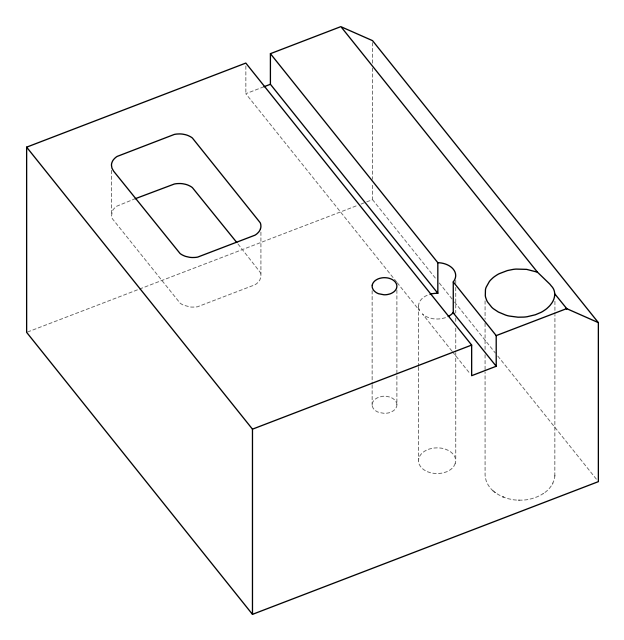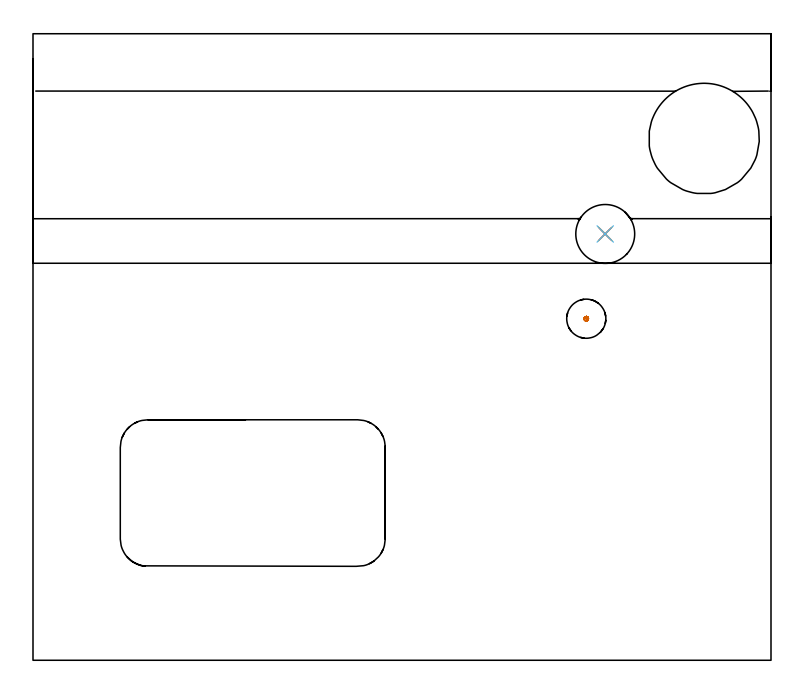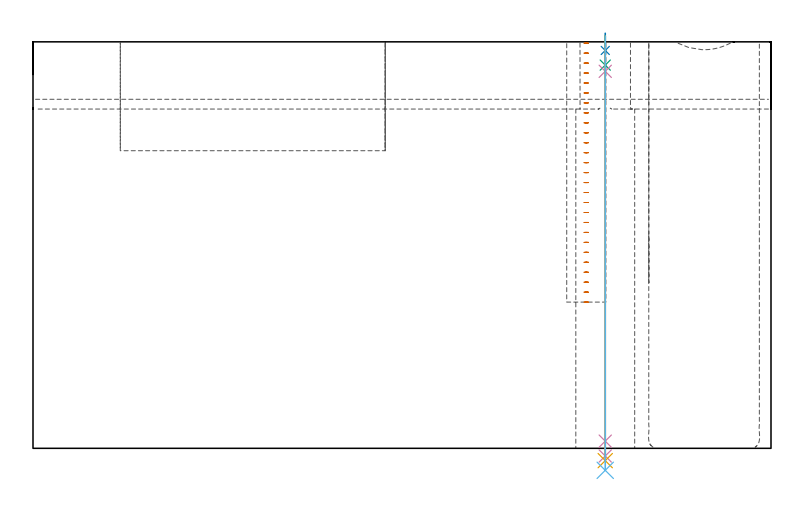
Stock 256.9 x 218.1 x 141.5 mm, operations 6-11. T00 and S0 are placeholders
(PLAN: 11 operations, 9 tool changes, 50.8 min)
(1 AREA_MILL | FG_CHAMFER_SURFACE | UGT0205_001 | 16.49 min | 51412 mm3)
(2 MILL_RECTANGULAR_POCKET | POCKET_RECTANGULAR_STRAIGHT | NXT0201_012 | Follow Part, ap 4, ae 75% | 8.26 min | 175224 mm3)
(3 MILL_RECTANGULAR_SLOT | SLOT_RECTANGULAR | NXT0201_011 | Follow Part, ap 3, ae 75% | 2.42 min | 22668 mm3)
(4 MILL_RECTANGULAR_SLOT_1 | SLOT_RECTANGULAR_1 | NXT0201_011 | Follow Part, ap 3, ae 75% | 6.94 min | 71359 mm3)
(5 MILL_THROUGH_HOLE_FROM_SOLID_MATERIAL | STEP1HOLE | NXT0201_007 | Circular | 13.91 min | 164214 mm3)
(6 MILL_BLIND_HOLE_FROM_SOLID_MATERIAL | STEP1POCKET | NXT0201_011 | Spiral | 0.83 min | 13168 mm3)
(7 SPOT_DRILL | STEP1HOLE_1 | NXT0321_9005460120000 | 0.05 min | 0 mm3)
(8 DRILL_BLIND_HOLE_INTO_CENTER | STEP1HOLE_1 | UGT0301_178 | 0.04 min | 0 mm3)
(9 GUN_DRILL_THROUGH_HOLE | STEP1HOLE_1 | UGT0307_001 | 0.63 min | 2303 mm3)
(10 SPADE_DRILL_TO_ENLARGE_THROUGH_HOLE | STEP1HOLE_1 | UGT0306_003 | 0.59 min | 12172 mm3)
(11 DRILL_TO_ENLARGE_THROUGH_HOLE | STEP1HOLE_1 | UGT0301_050 | 0.61 min | 25055 mm3)
(TOOL UGT0205_001 | Chamfer Mill 20 x 3 x 45 deg. | D20 FL50 Z2)
(TOOL NXT0201_012 | ENDMILL 16mm [2P460-1600-NA 1630] | D16 FL38 Z6)
(TOOL NXT0201_011 | ENDMILL 12mm [2P460-1200-NA 1630] | D12 FL38 Z6)
(TOOL NXT0201_007 | ENDMILL 25mm [R216.25-25050GCK54P 1620] | D25 R3 FL54 Z5)
(TOOL NXT0321_9005460120000 | NC Spot Drill, 142deg, 12mm, Carbide, Uncoated | D12 PA142 FL30 Z2)
(TOOL UGT0301_178 | Twist Drill 5.4 mm | D5.4 PA118 FL55 Z2)
(TOOL UGT0307_001 | Gun Drill 5 mm | D5 PA130 FL24 Z1)
(TOOL UGT0306_003 | Spade Drill 12.5mm | D12.5 PA132 FL10 Z2)
(TOOL UGT0301_050 | Twist Drill 20.5 mm | D20.5 PA118 FL145 Z2)
(OP 6 MILL_BLIND_HOLE_FROM_SOLID_MATERIAL)
G17 G21 G94 G90
T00 M6
G54
G17 G0 G90 X192.6 Y118.9 S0 M3
G43 Z151.5 H1
Z141.033
G94 G3 X193. Y119.3 R0.4 F250.
X192.6 Y119.7 R0.4
X191.8 Y118.9 R0.8
X192.6 Y119.7 R-0.8
X192.2 Y119.3 R0.4
X192.6 Y118.9 R0.4
G0 Z137.567
G3 X193. Y119.3 R0.4
X192.6 Y119.7 R0.4
X191.8 Y118.9 R0.8
X192.6 Y119.7 R-0.8
X192.2 Y119.3 R0.4
X192.6 Y118.9 R0.4
G0 Z134.1
G3 X193. Y119.3 R0.4
X192.6 Y119.7 R0.4
X191.8 Y118.9 R0.8
X192.6 Y119.7 R-0.8
X192.2 Y119.3 R0.4
X192.6 Y118.9 R0.4
G0 Z130.633
G3 X193. Y119.3 R0.4
X192.6 Y119.7 R0.4
X191.8 Y118.9 R0.8
X192.6 Y119.7 R-0.8
X192.2 Y119.3 R0.4
X192.6 Y118.9 R0.4
G0 Z127.167
G3 X193. Y119.3 R0.4
X192.6 Y119.7 R0.4
X191.8 Y118.9 R0.8
X192.6 Y119.7 R-0.8
X192.2 Y119.3 R0.4
X192.6 Y118.9 R0.4
G0 Z123.7
G3 X193. Y119.3 R0.4
X192.6 Y119.7 R0.4
X191.8 Y118.9 R0.8
X192.6 Y119.7 R-0.8
X192.2 Y119.3 R0.4
X192.6 Y118.9 R0.4
G0 Z120.233
G3 X193. Y119.3 R0.4
X192.6 Y119.7 R0.4
X191.8 Y118.9 R0.8
X192.6 Y119.7 R-0.8
X192.2 Y119.3 R0.4
X192.6 Y118.9 R0.4
G0 Z116.767
G3 X193. Y119.3 R0.4
X192.6 Y119.7 R0.4
X191.8 Y118.9 R0.8
X192.6 Y119.7 R-0.8
X192.2 Y119.3 R0.4
X192.6 Y118.9 R0.4
G0 Z113.3
G3 X193. Y119.3 R0.4
X192.6 Y119.7 R0.4
X191.8 Y118.9 R0.8
X192.6 Y119.7 R-0.8
X192.2 Y119.3 R0.4
X192.6 Y118.9 R0.4
G0 Z109.833
G3 X193. Y119.3 R0.4
X192.6 Y119.7 R0.4
X191.8 Y118.9 R0.8
X192.6 Y119.7 R-0.8
X192.2 Y119.3 R0.4
X192.6 Y118.9 R0.4
G0 Z106.367
G3 X193. Y119.3 R0.4
X192.6 Y119.7 R0.4
X191.8 Y118.9 R0.8
X192.6 Y119.7 R-0.8
X192.2 Y119.3 R0.4
X192.6 Y118.9 R0.4
G0 Z102.9
G3 X193. Y119.3 R0.4
X192.6 Y119.7 R0.4
X191.8 Y118.9 R0.8
X192.6 Y119.7 R-0.8
X192.2 Y119.3 R0.4
X192.6 Y118.9 R0.4
G0 Z99.433
G3 X193. Y119.3 R0.4
X192.6 Y119.7 R0.4
X191.8 Y118.9 R0.8
X192.6 Y119.7 R-0.8
X192.2 Y119.3 R0.4
X192.6 Y118.9 R0.4
G0 Z95.967
G3 X193. Y119.3 R0.4
X192.6 Y119.7 R0.4
X191.8 Y118.9 R0.8
X192.6 Y119.7 R-0.8
X192.2 Y119.3 R0.4
X192.6 Y118.9 R0.4
G0 Z92.5
G3 X193. Y119.3 R0.4
X192.6 Y119.7 R0.4
X191.8 Y118.9 R0.8
X192.6 Y119.7 R-0.8
X192.2 Y119.3 R0.4
X192.6 Y118.9 R0.4
G0 Z89.033
G3 X193. Y119.3 R0.4
X192.6 Y119.7 R0.4
X191.8 Y118.9 R0.8
X192.6 Y119.7 R-0.8
X192.2 Y119.3 R0.4
X192.6 Y118.9 R0.4
G0 Z85.567
G3 X193. Y119.3 R0.4
X192.6 Y119.7 R0.4
X191.8 Y118.9 R0.8
X192.6 Y119.7 R-0.8
X192.2 Y119.3 R0.4
X192.6 Y118.9 R0.4
G0 Z82.1
G3 X193. Y119.3 R0.4
X192.6 Y119.7 R0.4
X191.8 Y118.9 R0.8
X192.6 Y119.7 R-0.8
X192.2 Y119.3 R0.4
X192.6 Y118.9 R0.4
G0 Z78.633
G3 X193. Y119.3 R0.4
X192.6 Y119.7 R0.4
X191.8 Y118.9 R0.8
X192.6 Y119.7 R-0.8
X192.2 Y119.3 R0.4
X192.6 Y118.9 R0.4
G0 Z75.167
G3 X193. Y119.3 R0.4
X192.6 Y119.7 R0.4
X191.8 Y118.9 R0.8
X192.6 Y119.7 R-0.8
X192.2 Y119.3 R0.4
X192.6 Y118.9 R0.4
G0 Z71.7
G3 X193. Y119.3 R0.4
X192.6 Y119.7 R0.4
X191.8 Y118.9 R0.8
X192.6 Y119.7 R-0.8
X192.2 Y119.3 R0.4
X192.6 Y118.9 R0.4
G0 Z68.233
G3 X193. Y119.3 R0.4
X192.6 Y119.7 R0.4
X191.8 Y118.9 R0.8
X192.6 Y119.7 R-0.8
X192.2 Y119.3 R0.4
X192.6 Y118.9 R0.4
G0 Z64.767
G3 X193. Y119.3 R0.4
X192.6 Y119.7 R0.4
X191.8 Y118.9 R0.8
X192.6 Y119.7 R-0.8
X192.2 Y119.3 R0.4
X192.6 Y118.9 R0.4
G0 Z61.3
G3 X193. Y119.3 R0.4
X192.6 Y119.7 R0.4
X191.8 Y118.9 R0.8
X192.6 Y119.7 R-0.8
X192.2 Y119.3 R0.4
X192.6 Y118.9 R0.4
G0 Z57.833
G3 X193. Y119.3 R0.4
X192.6 Y119.7 R0.4
X191.8 Y118.9 R0.8
X192.6 Y119.7 R-0.8
X192.2 Y119.3 R0.4
X192.6 Y118.9 R0.4
G0 Z54.367
G3 X193. Y119.3 R0.4
X192.6 Y119.7 R0.4
X191.8 Y118.9 R0.8
X192.6 Y119.7 R-0.8
X192.2 Y119.3 R0.4
X192.6 Y118.9 R0.4
G0 Z50.9
G3 X193. Y119.3 R0.4
X192.6 Y119.7 R0.4
X191.8 Y118.9 R0.8
X192.6 Y119.7 R-0.8
X192.2 Y119.3 R0.4
X192.6 Y118.9 R0.4
G0 Z151.5
M5
M2
(OP 7 SPOT_DRILL)
G17 G21 G94 G90
T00 M6
G54
G17 G0 G90 X199.2 Y148.4 S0 M3
G43 Z151.5 H0
G94 G81 G98 Z138.5 F250. R144.5
G80
M5
M2
(OP 8 DRILL_BLIND_HOLE_INTO_CENTER)
G17 G21 G94 G90
T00 M6
G54
G17 G0 G90 X199.2 Y148.4 S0 M3
G43 Z151.5 H0
G94 G81 G98 Z133.4 F250. R143.5
G80
M5
M2
(OP 9 GUN_DRILL_THROUGH_HOLE)
G17 G21 G94 G90
T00 M6
G54
G17 G0 G90 X199.2 Y148.4 M8
G43 Z151.5 H0
Z139.822
S716 M3
G94 G1 Z131.236 F125. M26
G4 X.084
Z2.5 F250.
G4 X.084
Z-2.666 F125.
G4 X.084
M5
M9
G0 Z139.822
Z151.5
M2
(OP 10 SPADE_DRILL_TO_ENLARGE_THROUGH_HOLE)
G17 G21 G94 G90
T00 M6
G54
G17 G0 G90 X199.2 Y148.4 S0 M3
G43 Z151.5 H0
G94 G73 G98 Z-4.283 F250. Q12.149 R143.5
G80
M5
M2
(OP 11 DRILL_TO_ENLARGE_THROUGH_HOLE)
G17 G21 G94 G90
T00 M6
G54
G17 G0 G90 X199.2 Y148.4 S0 M3
G43 Z151.5 H0
G94 G73 G98 Z-7.659 F250. Q18.645 R143.5
G80
M5
M2
